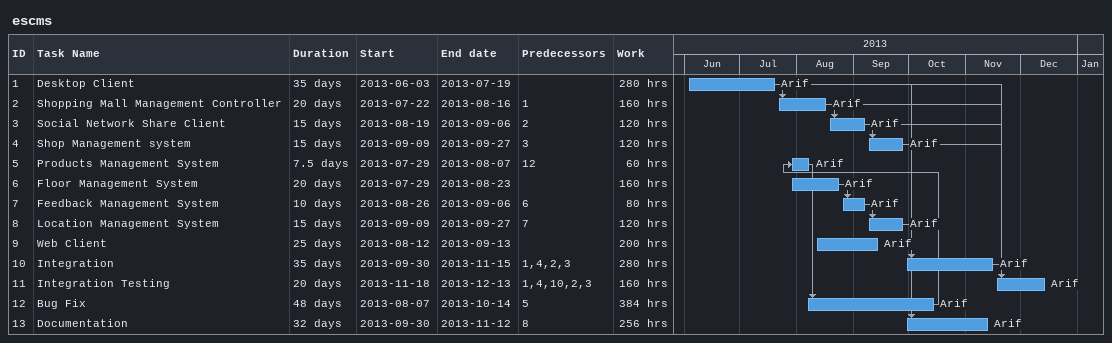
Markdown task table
escms

| ID | Task | Duration | Start | Finish | Predecessors | Resources | Work (h) |
|---|---|---|---|---|---|---|---|
| 1 | Desktop Client | 35d | 2013-06-03 | 2013-07-19 |  | Arif | 280 |
| 2 | Shopping Mall Management Controller | 20d | 2013-07-22 | 2013-08-16 | 1 | Arif | 160 |
| 3 | Social Network Share Client | 15d | 2013-08-19 | 2013-09-06 | 2 | Arif | 120 |
| 4 | Shop Management system | 15d | 2013-09-09 | 2013-09-27 | 3 | Arif | 120 |
| 5 | Products Management System | 7.5d | 2013-07-29 | 2013-08-07 | 12 | Arif | 60 |
| 6 | Floor Management System | 20d | 2013-07-29 | 2013-08-23 |  | Arif | 160 |
| 7 | Feedback Management System | 10d | 2013-08-26 | 2013-09-06 | 6 | Arif | 80 |
| 8 | Location Management System | 15d | 2013-09-09 | 2013-09-27 | 7 | Arif | 120 |
| 9 | Web Client | 25d | 2013-08-12 | 2013-09-13 |  | Arif | 200 |
| 10 | Integration | 35d | 2013-09-30 | 2013-11-15 | 1, 4, 2, 3 | Arif | 280 |
| 11 | Integration Testing | 20d | 2013-11-18 | 2013-12-13 | 1, 4, 10, 2, 3 | Arif | 160 |
| 12 | Bug Fix | 48d | 2013-08-07 | 2013-10-14 | 5 | Arif | 384 |
| 13 | Documentation | 32d | 2013-09-30 | 2013-11-12 | 8 | Arif | 256 |
